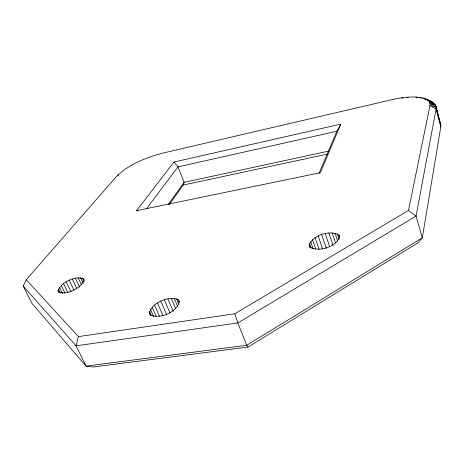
<?xml version="1.0" encoding="UTF-8"?>
<svg xmlns="http://www.w3.org/2000/svg" width="464" height="464" viewBox="0 0 464 464"><rect width="100%" height="100%" fill="white"/><g stroke="black" fill="none" stroke-linecap="round" stroke-linejoin="round"><path stroke-width="0.7" d="M440.783 126.939L440.8 124.758L436.137 106.906C433.817 100.514 425.633 98.878 419.676 97.382C410.176 96.274 400.594 97.765 391.32 99.818L162.632 153.143C145.899 157.592 128.818 164.262 116.319 176.645L26.274 279.74L23.2 286.039L31.912 303.334L86.06 366.125L93.212 367.001L248.014 347.06L417.861 242.91L422.304 237.806L440.783 126.939L436.09 109.005L436.137 106.906L430.012 103.576L429.316 101.784L427.889 100.253L425.772 99L432.1 102.01L427.889 100.253L434.113 103.391L429.316 101.784L435.47 105.026L439.936 122.102M149.507 313.333C151.235 302.76 168.954 295.336 178.28 299.79L179.208 301.229C178.037 311.924 159.436 319.719 150.319 314.836L149.507 313.333L150.382 315.317M309.204 245.317C312.55 235.074 329.794 229.726 338.877 235.016L339.59 236.53C337.108 246.767 318.246 252.671 309.795 246.871L309.204 245.317L309.906 247.341M26.274 279.74L78.399 336.609L234.778 313.78L408.477 210.453L429.96 105.589L430.012 103.576L435.47 105.026M83.555 278.852L84.03 280.03C81.096 288.341 66.555 295.603 58.406 291.775L58.023 290.545C61.579 282.158 74.907 275.448 83.555 278.852L84.17 280.157M78.399 336.609L76.084 345.813L86.06 366.125L246.703 345.28L422.304 237.806L416.08 216.05L436.09 109.005L429.96 105.589L436.137 106.906M169.366 204.479L183.164 185.066L184.127 182.329L178.002 166.889L173.994 162.04L136.549 210.691L137.947 210.888M173.994 162.04L340.808 124.12L320.346 172.718L136.549 210.691M318.959 173.513L336.858 131.242L340.808 124.12M117.914 175.717L118.477 174.429M168.328 204.496L184.127 182.329L328.698 151.107M146.409 208.904L178.002 166.889L336.858 131.242M183.164 185.066L327.462 154.089M428.185 100.578L429.467 100.908L423.017 98.037L424.641 99.064M401.847 97.84L403.141 98.182M406.829 97.272L408.1 97.655M415.819 97.04L417.838 97.794M419.676 97.382L421.654 98.194M408.477 210.453L416.08 216.05L237.817 322.967L76.084 345.813L23.2 286.039M248.014 347.06L246.703 345.28L237.817 322.967L234.778 313.78M58.394 289.02L60.291 292.929M58.023 290.545L58.951 292.459M61.248 285.459L65.006 293.236M59.491 287.291L62.64 293.787M63.556 283.626L67.924 292.691M66.282 281.897L70.94 291.595M69.275 280.366L73.909 290.064M72.367 279.119L76.676 288.173M75.383 278.22L79.68 287.291M80.527 277.669L83.282 283.521M78.155 277.733L81.525 284.867M82.366 278.052L84.204 281.961M149.559 311.495L151.31 315.445M150.469 309.424L153.659 316.645M152.169 307.243L156.211 316.419M154.558 305.08L159.436 316.199M157.499 303.056L162.916 315.474M160.822 301.275L166.495 314.343M164.343 299.843L169.992 312.916M167.864 298.833L173.217 311.269M171.199 298.306L175.694 308.798M176.564 298.793L178.808 304.065M174.151 298.288L177.521 306.176M178.28 299.79L179.406 302.435M440.11 122.786L440.8 124.758M309.494 243.525L311.112 248.228M310.631 241.599L313.223 249.133M315.137 237.771L319.099 249.383M312.55 239.644L315.833 249.214M318.24 236.089L322.642 249.058M321.691 234.685L326.296 248.344M325.293 233.636L329.649 246.633M328.848 233.003L332.961 245.34M335.049 233.114L337.717 241.21M332.166 232.824L335.582 243.13M338.877 235.016L339.77 237.73M337.334 233.856L339.114 239.267"/></g></svg>
